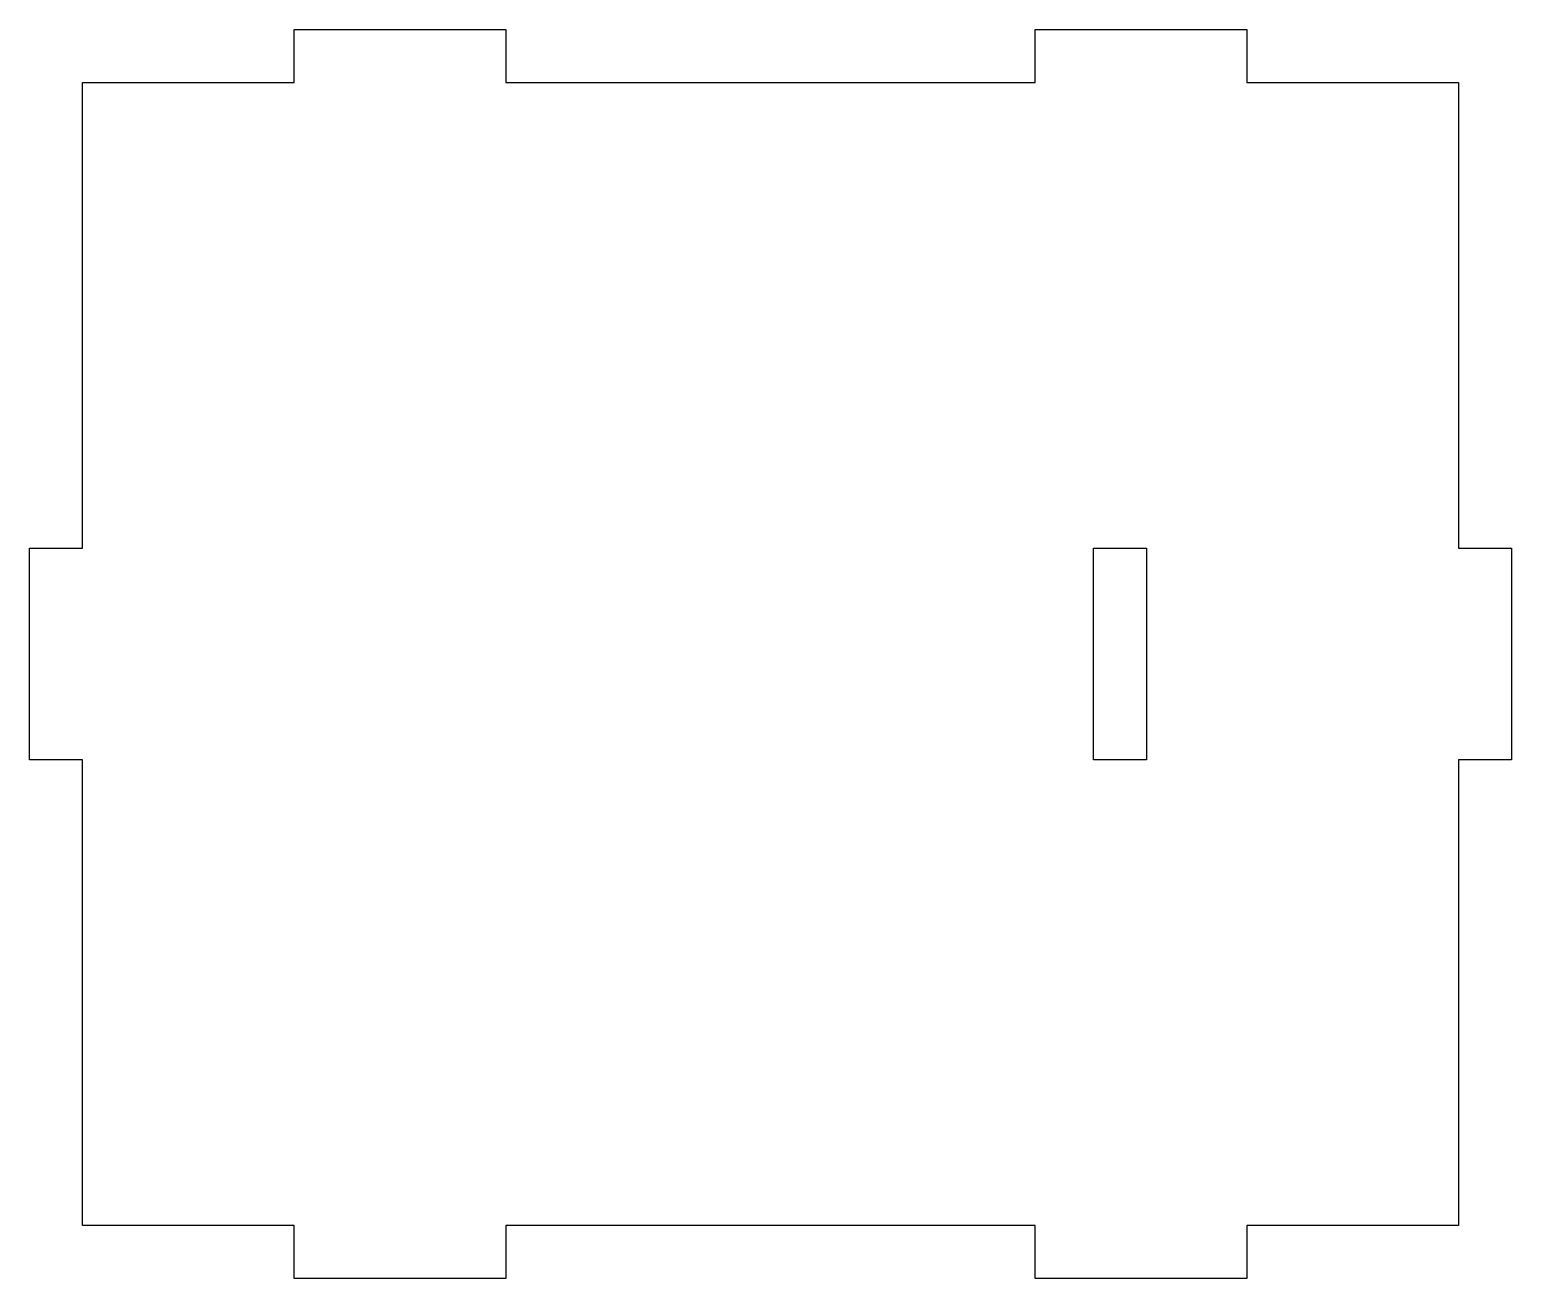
# Model space of a CAD drawing. Header units: inches. Extents: x 3.63 to 10.63, y 13.63 to 19.53.
import ezdxf

# ---------------------------------------------------------------- set-up
doc = ezdxf.new("R2010")
doc.units = ezdxf.units.IN
doc.header["$MEASUREMENT"] = 0
doc.layers.add('Default', color=7, linetype='Continuous')
doc.layers.add('FRONTFOUNDATION', color=7, linetype='Continuous')

# ---------------------------------------------------------------- blocks, each defined once
blk = doc.blocks.new('SE')
at = {"layer": 'FRONTFOUNDATION', "color": 7, "linetype": 'Continuous'}
for p, q in [((4.877, 19.2784), (4.877, 19.5284)), ((4.877, 19.5284), (5.877, 19.5284)), ((5.877, 19.5284), (5.877, 19.2784)), ((8.377, 19.2784), (8.377, 19.5284)), ((8.377, 19.5284), (9.377, 19.5284)), ((9.377, 19.5284), (9.377, 19.2784)), ((3.877, 17.0784), (3.877, 19.2784)), ((3.877, 19.2784), (4.877, 19.2784)), ((5.877, 19.2784), (8.377, 19.2784)), ((9.377, 19.2784), (10.377, 19.2784)), ((10.377, 19.2784), (10.377, 17.0784)), ((3.627, 16.0784), (3.627, 17.0784)), ((3.627, 17.0784), (3.877, 17.0784)), ((8.653, 16.0784), (8.653, 17.0784)), ((8.653, 17.0784), (8.903, 17.0784)), ((8.903, 17.0784), (8.903, 16.0784)), ((10.377, 17.0784), (10.627, 17.0784)), ((10.627, 17.0784), (10.627, 16.0784)), ((3.877, 16.0784), (3.627, 16.0784)), ((3.877, 13.8784), (3.877, 16.0784)), ((8.903, 16.0784), (8.653, 16.0784)), ((10.627, 16.0784), (10.377, 16.0784)), ((10.377, 16.0784), (10.377, 13.8784)), ((4.877, 13.8784), (3.877, 13.8784)), ((4.877, 13.6284), (4.877, 13.8784)), ((8.377, 13.8784), (5.877, 13.8784)), ((5.877, 13.8784), (5.877, 13.6284)), ((8.377, 13.6284), (8.377, 13.8784)), ((10.377, 13.8784), (9.377, 13.8784)), ((9.377, 13.8784), (9.377, 13.6284)), ((5.877, 13.6284), (4.877, 13.6284)), ((9.377, 13.6284), (8.377, 13.6284))]:
    blk.add_line(p, q, dxfattribs=at)

msp = doc.modelspace()

# ---------------------------------------------------------------- block references
at = {"layer": 'Default'}
msp.add_blockref('SE', (0, 0), dxfattribs=at)

doc.saveas('drawing.dxf')
